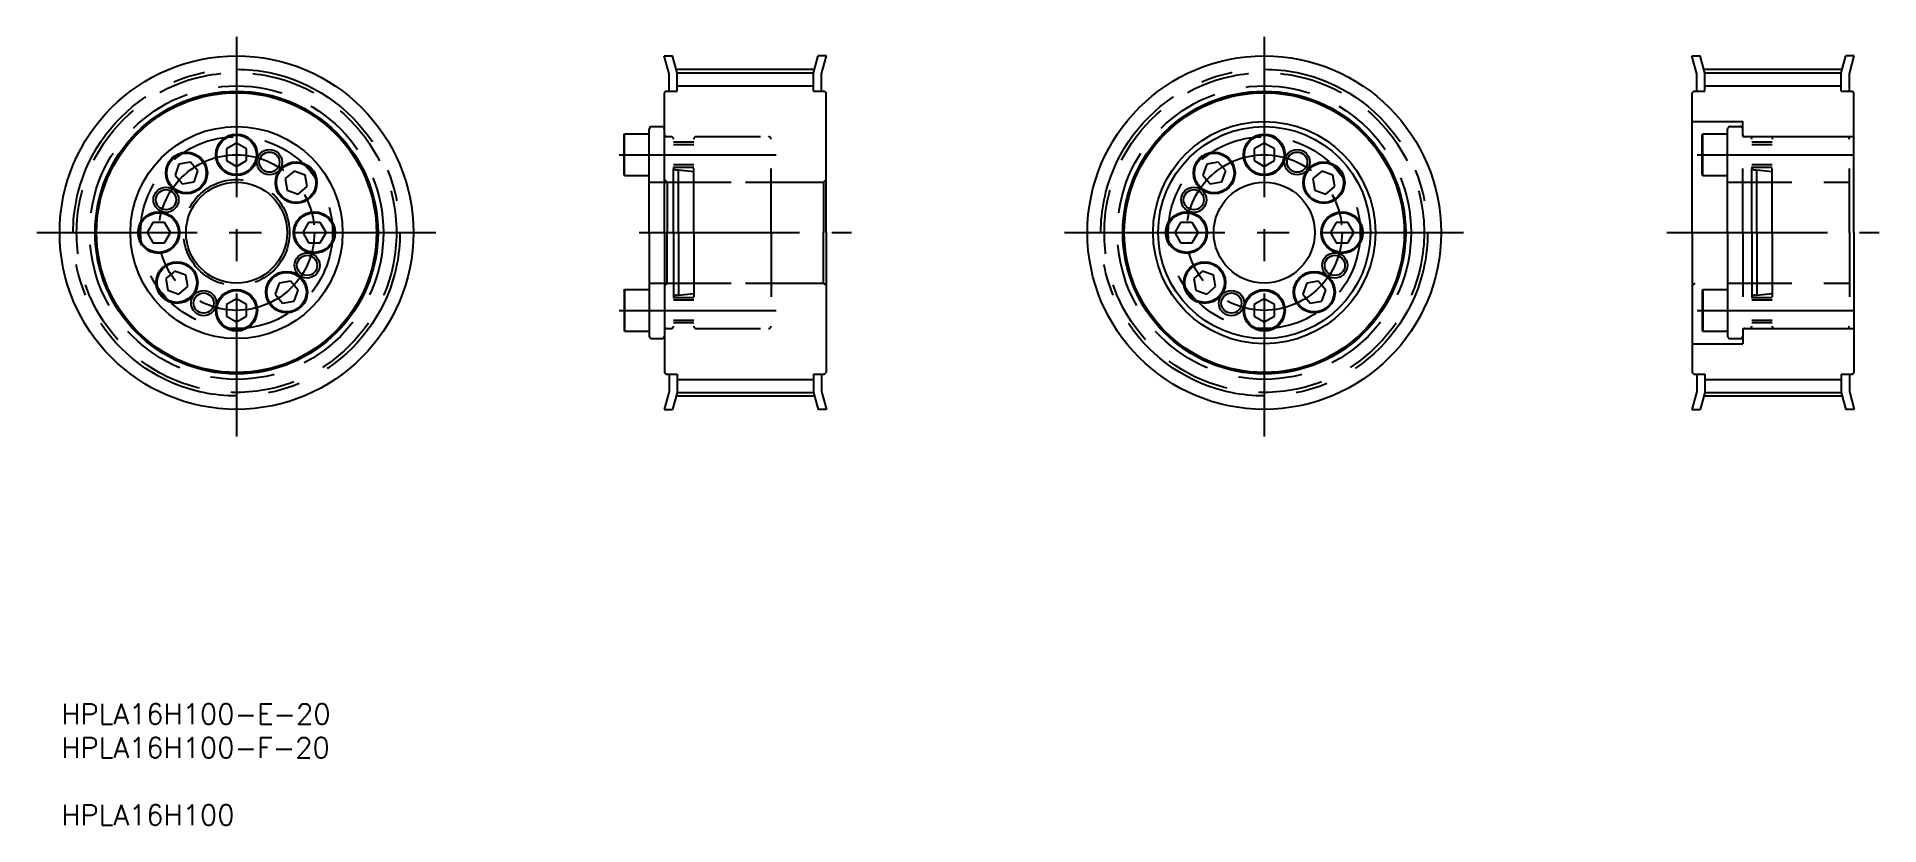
# Model space of a CAD drawing. Extents: x 10 to 375, y -15 to 141.
import ezdxf

# ---------------------------------------------------------------- set-up
doc = ezdxf.new("R2010")
doc.units = 0
doc.linetypes.add('CENTER', pattern=[50.8, 31.75, -6.35, 6.35, -6.35])
doc.linetypes.add('DASHED', pattern=[19.05, 12.7, -6.35])
doc.layers.get('0').update_dxf_attribs({"linetype": 'CONTINUOUS'})
doc.layers.add('CENTER', color=1, linetype='CENTER')
doc.styles.add('MISUMI', font='txt.shx')

# ---------------------------------------------------------------- blocks, each defined once
blk = doc.blocks.new('*U10')
at = {"color": 7, "linetype": 'CONTINUOUS', "style": 'MISUMI'}
for s, p in [('HPLA16H100-E-20', (15.05, 4.8)), ('HPLA16H100-F-20', (15.05, -1.87)), ('HPLA16H100', (15.05, -15.2))]:
    blk.add_text(s, height=4, dxfattribs=at).set_placement(p)

msp = doc.modelspace()

# ---------------------------------------------------------------- linework, layer by layer
at = {"color": 7, "linetype": 'CONTINUOUS'}
for p, q in [((134.38, 137.14), (136.04, 137.14)), ((135.33, 133.59), (134.38, 137.14)), ((136.93, 133.8), (136.04, 137.14)), ((163.93, 133.8), (164.83, 137.14)), ((166.48, 137.14), (164.83, 137.14)), ((165.53, 133.59), (166.48, 137.14)), ((337.79, 137.14), (339.45, 137.14)), ((338.75, 133.59), (337.79, 137.14)), ((340.35, 133.8), (339.45, 137.14)), ((367.35, 133.8), (368.24, 137.14)), ((369.9, 137.14), (368.24, 137.14)), ((368.95, 133.59), (369.9, 137.14)), ((135.33, 130.14), (135.33, 133.59)), ((136.93, 130.14), (136.93, 133.8)), ((136.93, 133.8), (163.93, 133.8)), ((163.93, 130.14), (163.93, 133.8)), ((165.53, 130.14), (165.53, 133.59)), ((338.75, 130.14), (338.75, 133.59)), ((340.35, 130.14), (340.35, 133.8)), ((340.35, 133.8), (367.35, 133.8)), ((367.35, 130.14), (367.35, 133.8)), ((368.95, 130.14), (368.95, 133.59)), ((134.73, 130.14), (134.43, 129.84)), ((134.43, 102.14), (134.43, 129.84)), ((134.73, 130.14), (136.93, 130.14)), ((163.93, 130.14), (166.13, 130.14)), ((166.13, 130.14), (166.43, 129.84)), ((166.43, 102.14), (166.43, 129.84)), ((338.15, 130.14), (337.85, 129.84)), ((337.85, 102.14), (337.85, 129.84)), ((338.15, 130.14), (340.35, 130.14)), ((367.35, 130.14), (369.55, 130.14)), ((369.55, 130.14), (369.85, 129.84)), ((369.85, 102.14), (369.85, 129.84)), ((126.43, 121.47), (126.55, 121.67)), ((126.43, 113.62), (126.43, 121.47)), ((126.55, 121.67), (131.43, 121.67)), ((126.55, 113.42), (126.55, 121.67)), ((131.43, 102.14), (131.43, 122.64)), ((131.43, 113.42), (131.43, 121.67)), ((131.93, 123.14), (133.93, 123.14)), ((134.43, 102.14), (134.43, 122.64)), ((49.73, 119.85), (47.73, 118.7)), ((47.73, 118.7), (47.73, 116.39)), ((51.73, 118.7), (49.73, 119.85)), ((50.73, 119.28), (50.73, 119.28)), ((51.23, 118.99), (51.23, 118.99)), ((51.73, 116.39), (51.73, 118.7)), ((131.43, 115.04), (131.43, 120.04)), ((253.14, 119.85), (251.14, 118.7)), ((251.14, 118.7), (251.14, 116.39)), ((255.14, 118.7), (253.14, 119.85)), ((254.14, 119.28), (254.14, 119.28)), ((254.64, 118.99), (254.64, 118.99)), ((255.14, 116.39), (255.14, 118.7)), ((38.34, 115.71), (37.55, 113.54)), ((37.55, 113.54), (39.04, 111.77)), ((40.62, 116.11), (38.34, 115.71)), ((42.1, 114.34), (40.62, 116.11)), ((41.31, 112.17), (42.1, 114.34)), ((47.73, 116.39), (49.73, 115.24)), ((49.73, 115.24), (51.73, 116.39)), ((61.12, 114.32), (59.36, 112.83)), ((63.29, 113.53), (61.12, 114.32)), ((63.7, 111.25), (63.29, 113.53)), ((126.43, 113.62), (126.55, 113.42)), ((126.55, 113.42), (131.43, 113.42)), ((241.76, 115.71), (240.97, 113.54)), ((240.97, 113.54), (242.45, 111.77)), ((244.03, 116.11), (241.76, 115.71)), ((245.52, 114.34), (244.03, 116.11)), ((244.73, 112.17), (245.52, 114.34)), ((251.14, 116.39), (253.14, 115.24)), ((253.14, 115.24), (255.14, 116.39)), ((264.54, 114.32), (262.77, 112.83)), ((266.71, 113.53), (264.54, 114.32)), ((267.11, 111.25), (266.71, 113.53)), ((39.04, 111.77), (41.31, 112.17)), ((59.36, 112.83), (59.76, 110.56)), ((59.76, 110.56), (61.93, 109.77)), ((61.93, 109.77), (63.7, 111.25)), ((242.45, 111.77), (244.73, 112.17)), ((262.77, 112.83), (263.17, 110.56)), ((263.17, 110.56), (265.34, 109.77)), ((265.34, 109.77), (267.11, 111.25)), ((33.17, 104.14), (32.02, 102.14)), ((32.02, 102.14), (33.17, 100.14)), ((35.48, 104.14), (33.17, 104.14)), ((36.64, 102.14), (35.48, 104.14)), ((35.48, 100.14), (36.64, 102.14)), ((63.97, 104.14), (62.82, 102.14)), ((62.82, 102.14), (63.97, 100.14)), ((66.28, 104.14), (63.97, 104.14)), ((67.44, 102.14), (66.28, 104.14)), ((66.28, 100.14), (67.44, 102.14)), ((131.43, 102.14), (131.43, 81.64)), ((134.43, 102.14), (134.43, 81.64)), ((134.43, 102.14), (134.43, 74.44)), ((166.43, 102.14), (166.43, 74.44)), ((236.59, 104.14), (235.43, 102.14)), ((235.43, 102.14), (236.59, 100.14)), ((238.9, 104.14), (236.59, 104.14)), ((240.05, 102.14), (238.9, 104.14)), ((238.9, 100.14), (240.05, 102.14)), ((267.39, 104.14), (266.23, 102.14)), ((266.23, 102.14), (267.39, 100.14)), ((269.7, 104.14), (267.39, 104.14)), ((270.85, 102.14), (269.7, 104.14)), ((269.7, 100.14), (270.85, 102.14)), ((337.85, 102.14), (337.85, 74.44)), ((369.85, 102.14), (369.85, 74.44)), ((33.17, 100.14), (35.48, 100.14)), ((63.97, 100.14), (66.28, 100.14)), ((236.59, 100.14), (238.9, 100.14)), ((267.39, 100.14), (269.7, 100.14)), ((37.53, 94.52), (35.76, 93.04)), ((35.76, 93.04), (36.16, 90.76)), ((39.7, 93.73), (37.53, 94.52)), ((38.33, 89.97), (40.1, 91.46)), ((40.1, 91.46), (39.7, 93.73)), ((58.14, 92.12), (57.35, 89.95)), ((60.42, 92.52), (58.14, 92.12)), ((61.9, 90.75), (60.42, 92.52)), ((240.95, 94.52), (239.18, 93.04)), ((239.18, 93.04), (239.58, 90.76)), ((243.12, 93.73), (240.95, 94.52)), ((241.75, 89.97), (243.52, 91.46)), ((243.52, 91.46), (243.12, 93.73)), ((261.56, 92.12), (260.77, 89.95)), ((263.83, 92.52), (261.56, 92.12)), ((265.32, 90.75), (263.83, 92.52)), ((36.16, 90.76), (38.33, 89.97)), ((49.73, 89.05), (47.73, 87.9)), ((47.73, 87.9), (47.73, 85.59)), ((51.73, 87.9), (49.73, 89.05)), ((51.73, 85.59), (51.73, 87.9)), ((57.35, 89.95), (58.84, 88.18)), ((58.84, 88.18), (61.11, 88.58)), ((61.11, 88.58), (61.9, 90.75)), ((126.43, 90.67), (126.55, 90.87)), ((126.43, 90.67), (126.43, 82.82)), ((126.55, 90.87), (131.43, 90.87)), ((126.55, 90.87), (126.55, 82.62)), ((131.43, 90.87), (131.43, 82.62)), ((131.43, 89.24), (131.43, 84.24)), ((239.58, 90.76), (241.75, 89.97)), ((253.14, 89.05), (251.14, 87.9)), ((251.14, 87.9), (251.14, 85.59)), ((255.14, 87.9), (253.14, 89.05)), ((255.14, 85.59), (255.14, 87.9)), ((260.77, 89.95), (262.25, 88.18)), ((262.25, 88.18), (264.53, 88.58)), ((264.53, 88.58), (265.32, 90.75)), ((47.73, 85.59), (49.73, 84.44)), ((49.73, 84.44), (51.73, 85.59)), ((251.14, 85.59), (253.14, 84.44)), ((253.14, 84.44), (255.14, 85.59)), ((126.43, 82.82), (126.55, 82.62)), ((126.55, 82.62), (131.43, 82.62)), ((131.93, 81.14), (133.93, 81.14)), ((134.73, 74.14), (134.43, 74.44)), ((134.73, 74.14), (136.93, 74.14)), ((135.33, 74.14), (135.33, 70.7)), ((136.93, 74.14), (136.93, 70.49)), ((163.93, 74.14), (163.93, 70.49)), ((163.93, 74.14), (166.13, 74.14)), ((165.53, 74.14), (165.53, 70.7)), ((166.13, 74.14), (166.43, 74.44)), ((338.15, 74.14), (337.85, 74.44)), ((338.15, 74.14), (340.35, 74.14)), ((338.75, 74.14), (338.75, 70.7)), ((340.35, 74.14), (340.35, 70.49)), ((367.35, 74.14), (367.35, 70.49)), ((367.35, 74.14), (369.55, 74.14)), ((368.95, 74.14), (368.95, 70.7)), ((369.55, 74.14), (369.85, 74.44)), ((135.33, 70.7), (134.38, 67.14)), ((136.93, 70.49), (136.04, 67.14)), ((136.93, 70.49), (163.93, 70.49)), ((163.93, 70.49), (164.83, 67.14)), ((165.53, 70.7), (166.48, 67.14)), ((338.75, 70.7), (337.79, 67.14)), ((340.35, 70.49), (339.45, 67.14)), ((340.35, 70.49), (367.35, 70.49)), ((367.35, 70.49), (368.24, 67.14)), ((368.95, 70.7), (369.9, 67.14)), ((134.38, 67.14), (136.04, 67.14)), ((166.48, 67.14), (164.83, 67.14)), ((337.79, 67.14), (339.45, 67.14)), ((369.9, 67.14), (368.24, 67.14))]:
    msp.add_line(p, q, dxfattribs=at)
at = {"color": 3, "linetype": 'CONTINUOUS'}
for p, q in [((136.93, 131.21), (163.93, 131.21)), ((340.35, 131.21), (367.35, 131.21)), ((136.93, 73.08), (163.93, 73.08)), ((340.35, 73.08), (367.35, 73.08))]:
    msp.add_line(p, q, dxfattribs=at)
at = {"color": 3, "linetype": 'DASHED'}
for p, q in [((337.85, 124.14), (347.85, 124.14)), ((347.85, 121.14), (347.85, 124.14)), ((134.84, 121.14), (135.73, 121.14)), ((136.23, 102.14), (136.23, 120.64)), ((140.23, 102.14), (140.23, 120.64)), ((140.73, 121.14), (155.03, 121.14)), ((155.53, 102.14), (155.53, 120.64)), ((339.85, 121.47), (339.96, 121.67)), ((339.85, 113.62), (339.85, 121.47)), ((339.96, 121.67), (344.85, 121.67)), ((339.96, 113.42), (339.96, 121.67)), ((344.85, 102.14), (344.85, 122.64)), ((344.85, 113.42), (344.85, 121.67)), ((345.35, 123.14), (347.35, 123.14)), ((347.85, 102.14), (347.85, 122.64)), ((347.85, 121.14), (369.85, 121.14)), ((348.26, 121.14), (349.15, 121.14)), ((349.65, 102.14), (349.65, 120.64)), ((353.65, 102.14), (353.65, 120.64)), ((354.15, 121.14), (368.45, 121.14)), ((368.95, 102.14), (368.95, 120.64)), ((140.23, 120.04), (136.23, 120.04)), ((140.23, 119.54), (136.23, 119.54)), ((344.85, 115.04), (344.85, 120.04)), ((353.65, 120.04), (349.65, 120.04)), ((353.65, 119.54), (349.65, 119.54)), ((140.23, 115.54), (136.23, 115.54)), ((140.23, 115.04), (136.23, 115.04)), ((136.83, 114.54), (137.23, 114.54)), ((137.23, 102.14), (137.23, 114.54)), ((137.23, 114.54), (140.23, 114.21)), ((339.85, 113.62), (339.96, 113.42)), ((339.96, 113.42), (344.85, 113.42)), ((353.65, 115.54), (349.65, 115.54)), ((353.65, 115.04), (349.65, 115.04)), ((350.25, 114.54), (350.65, 114.54)), ((350.65, 102.14), (350.65, 114.54)), ((350.65, 114.54), (353.65, 114.21)), ((131.43, 112.14), (155.53, 112.14)), ((134.93, 112.14), (134.43, 112.64)), ((134.93, 112.14), (134.93, 102.14)), ((134.93, 112.14), (165.93, 112.14)), ((165.93, 112.14), (166.43, 112.64)), ((165.93, 112.14), (165.93, 102.14)), ((344.85, 112.14), (368.95, 112.14)), ((134.93, 92.14), (134.93, 102.14)), ((136.23, 102.14), (136.23, 83.64)), ((137.23, 102.14), (137.23, 89.74)), ((140.23, 102.14), (140.23, 83.64)), ((155.53, 102.14), (155.53, 83.64)), ((165.93, 92.14), (165.93, 102.14)), ((344.85, 102.14), (344.85, 81.64)), ((347.85, 102.14), (347.85, 81.64)), ((349.65, 102.14), (349.65, 83.64)), ((350.65, 102.14), (350.65, 89.74)), ((353.65, 102.14), (353.65, 83.64)), ((368.95, 102.14), (368.95, 83.64)), ((131.43, 92.14), (155.53, 92.14)), ((134.93, 92.14), (134.43, 91.65)), ((134.93, 92.14), (165.93, 92.14)), ((165.93, 92.14), (166.43, 91.65)), ((338.35, 92.14), (337.85, 91.65)), ((344.85, 92.14), (368.95, 92.14)), ((140.23, 89.24), (136.23, 89.24)), ((140.23, 88.74), (136.23, 88.74)), ((136.83, 89.74), (137.23, 89.74)), ((137.23, 89.74), (140.23, 90.08)), ((339.85, 90.67), (339.96, 90.87)), ((339.85, 90.67), (339.85, 82.82)), ((339.96, 90.87), (344.85, 90.87)), ((339.96, 90.87), (339.96, 82.62)), ((344.85, 90.87), (344.85, 82.62)), ((344.85, 89.24), (344.85, 84.24)), ((353.65, 89.24), (349.65, 89.24)), ((353.65, 88.74), (349.65, 88.74)), ((350.25, 89.74), (350.65, 89.74)), ((350.65, 89.74), (353.65, 90.08)), ((140.23, 84.74), (136.23, 84.74)), ((140.23, 84.24), (136.23, 84.24)), ((353.65, 84.74), (349.65, 84.74)), ((353.65, 84.24), (349.65, 84.24)), ((134.84, 83.14), (135.73, 83.14)), ((140.73, 83.14), (155.03, 83.14)), ((339.85, 82.82), (339.96, 82.62)), ((339.96, 82.62), (344.85, 82.62)), ((345.35, 81.14), (347.35, 81.14)), ((347.85, 83.14), (347.85, 80.14)), ((347.85, 83.14), (369.85, 83.14)), ((348.26, 83.14), (349.15, 83.14)), ((354.15, 83.14), (368.45, 83.14)), ((337.85, 80.14), (347.85, 80.14))]:
    msp.add_line(p, q, dxfattribs=at)
at = {"color": 7, "linetype": 'CONTINUOUS'}
for centre, radius in [((49.73, 102.14), 35), ((253.14, 102.14), 35), ((49.73, 102.14), 28), ((49.73, 102.14), 27.7), ((253.14, 102.14), 28), ((253.14, 102.14), 27.7), ((253.14, 102.14), 22), ((49.73, 102.14), 21), ((49.73, 117.54), 4.12), ((49.73, 117.54), 3.92), ((253.14, 102.14), 21), ((253.14, 117.54), 4.12), ((253.14, 117.54), 3.92), ((39.83, 113.94), 4.12), ((39.83, 113.94), 3.92), ((56.24, 116.1), 2), ((243.24, 113.94), 4.12), ((243.24, 113.94), 3.92), ((259.65, 116.1), 2.5), ((259.65, 116.1), 2), ((61.53, 112.04), 4.12), ((61.53, 112.04), 3.92), ((264.94, 112.04), 4.12), ((264.94, 112.04), 3.92), ((35.77, 108.65), 2), ((49.73, 102.14), 10), ((239.19, 108.65), 2.5), ((239.19, 108.65), 2), ((253.14, 102.14), 10), ((34.33, 102.14), 4.12), ((34.33, 102.14), 3.92), ((65.13, 102.14), 4.12), ((65.13, 102.14), 3.92), ((237.74, 102.14), 4.12), ((237.74, 102.14), 3.92), ((268.54, 102.14), 4.12), ((268.54, 102.14), 3.92), ((37.93, 92.25), 4.12), ((37.93, 92.25), 3.92), ((63.69, 95.64), 2), ((241.35, 92.25), 4.12), ((241.35, 92.25), 3.92), ((267.1, 95.64), 2.5), ((267.1, 95.64), 2), ((59.63, 90.35), 4.12), ((59.63, 90.35), 3.92), ((263.04, 90.35), 4.12), ((263.04, 90.35), 3.92), ((43.22, 88.19), 2), ((49.73, 86.74), 4.12), ((49.73, 86.74), 3.92), ((246.64, 88.19), 2.5), ((246.64, 88.19), 2), ((253.14, 86.74), 4.12), ((253.14, 86.74), 3.92)]:
    msp.add_circle(centre, radius, dxfattribs=at)
at = {"color": 3, "linetype": 'DASHED'}
for centre, radius in [((49.73, 102.14), 31.65), ((253.14, 102.14), 31.65), ((49.73, 102.14), 29.06), ((253.14, 102.14), 29.06), ((49.73, 102.14), 19), ((253.14, 102.14), 19), ((49.73, 102.14), 10.5)]:
    msp.add_circle(centre, radius, dxfattribs=at)
at = {"color": 3}
for centre in [(56.24, 116.1), (35.77, 108.65), (63.69, 95.64), (43.22, 88.19)]:
    msp.add_circle(centre, 2.5, dxfattribs=at)
at = {"color": 7, "linetype": 'CONTINUOUS'}
for centre, start, end in [((131.93, 122.64), 90, 180), ((133.93, 122.64), 0, 90), ((131.93, 81.64), 180, 270), ((133.93, 81.64), 270, 0)]:
    msp.add_arc(centre, 0.5, start, end, dxfattribs=at)
at = {"color": 3, "linetype": 'DASHED'}
for centre, radius, start, end in [((134.84, 121.55), 0.41, 180, 270), ((135.73, 120.64), 0.5, 0, 90), ((140.73, 120.64), 0.5, 90, 180), ((155.03, 120.64), 0.5, 0, 90), ((345.35, 122.64), 0.5, 90, 180), ((347.35, 122.64), 0.5, 0, 90), ((348.26, 121.55), 0.41, 180, 270), ((349.15, 120.64), 0.5, 0, 90), ((354.15, 120.64), 0.5, 90, 180), ((368.45, 120.64), 0.5, 0, 90), ((136.83, 115.14), 0.6, 180.0007, 270), ((350.25, 115.14), 0.6, 180.0007, 270), ((136.83, 89.14), 0.6, 90, 179.9993), ((350.25, 89.14), 0.6, 90, 179.9993), ((134.84, 82.73), 0.41, 90, 180), ((135.73, 83.64), 0.5, 270, 0), ((140.73, 83.64), 0.5, 180, 270), ((155.03, 83.64), 0.5, 270, 0), ((345.35, 81.64), 0.5, 180, 270), ((347.35, 81.64), 0.5, 270, 0), ((348.26, 82.73), 0.41, 90, 180), ((349.15, 83.64), 0.5, 270, 0), ((354.15, 83.64), 0.5, 180, 270), ((368.45, 83.64), 0.5, 270, 0)]:
    msp.add_arc(centre, radius, start, end, dxfattribs=at)
at = {"layer": 'CENTER', "color": 1, "linetype": 'CENTER'}
for p, q in [((49.73, 140.91), (49.73, 61.79)), ((253.14, 140.91), (253.14, 61.79)), ((136.75, 134.48), (164.12, 134.48)), ((340.16, 134.48), (367.53, 134.48)), ((125.43, 117.54), (156.53, 117.54)), ((338.85, 117.54), (369.95, 117.54)), ((10.2, 102.14), (89.16, 102.14)), ((129.43, 102.14), (171.43, 102.14)), ((213.62, 102.14), (292.57, 102.14)), ((332.85, 102.14), (374.85, 102.14)), ((125.43, 86.74), (156.53, 86.74)), ((338.85, 86.74), (369.95, 86.74)), ((136.75, 69.8), (164.12, 69.8)), ((340.16, 69.8), (367.53, 69.8))]:
    msp.add_line(p, q, dxfattribs=at)
for centre, radius in [((49.73, 102.14), 32.34), ((253.14, 102.14), 32.34), ((49.73, 102.14), 15.4), ((253.14, 102.14), 15.4)]:
    msp.add_circle(centre, radius, dxfattribs=at)

# ---------------------------------------------------------------- block references
at = {"color": 7, "linetype": 'CONTINUOUS'}
msp.add_blockref('*U10', (0, 0), dxfattribs=at)

doc.saveas('drawing.dxf')
